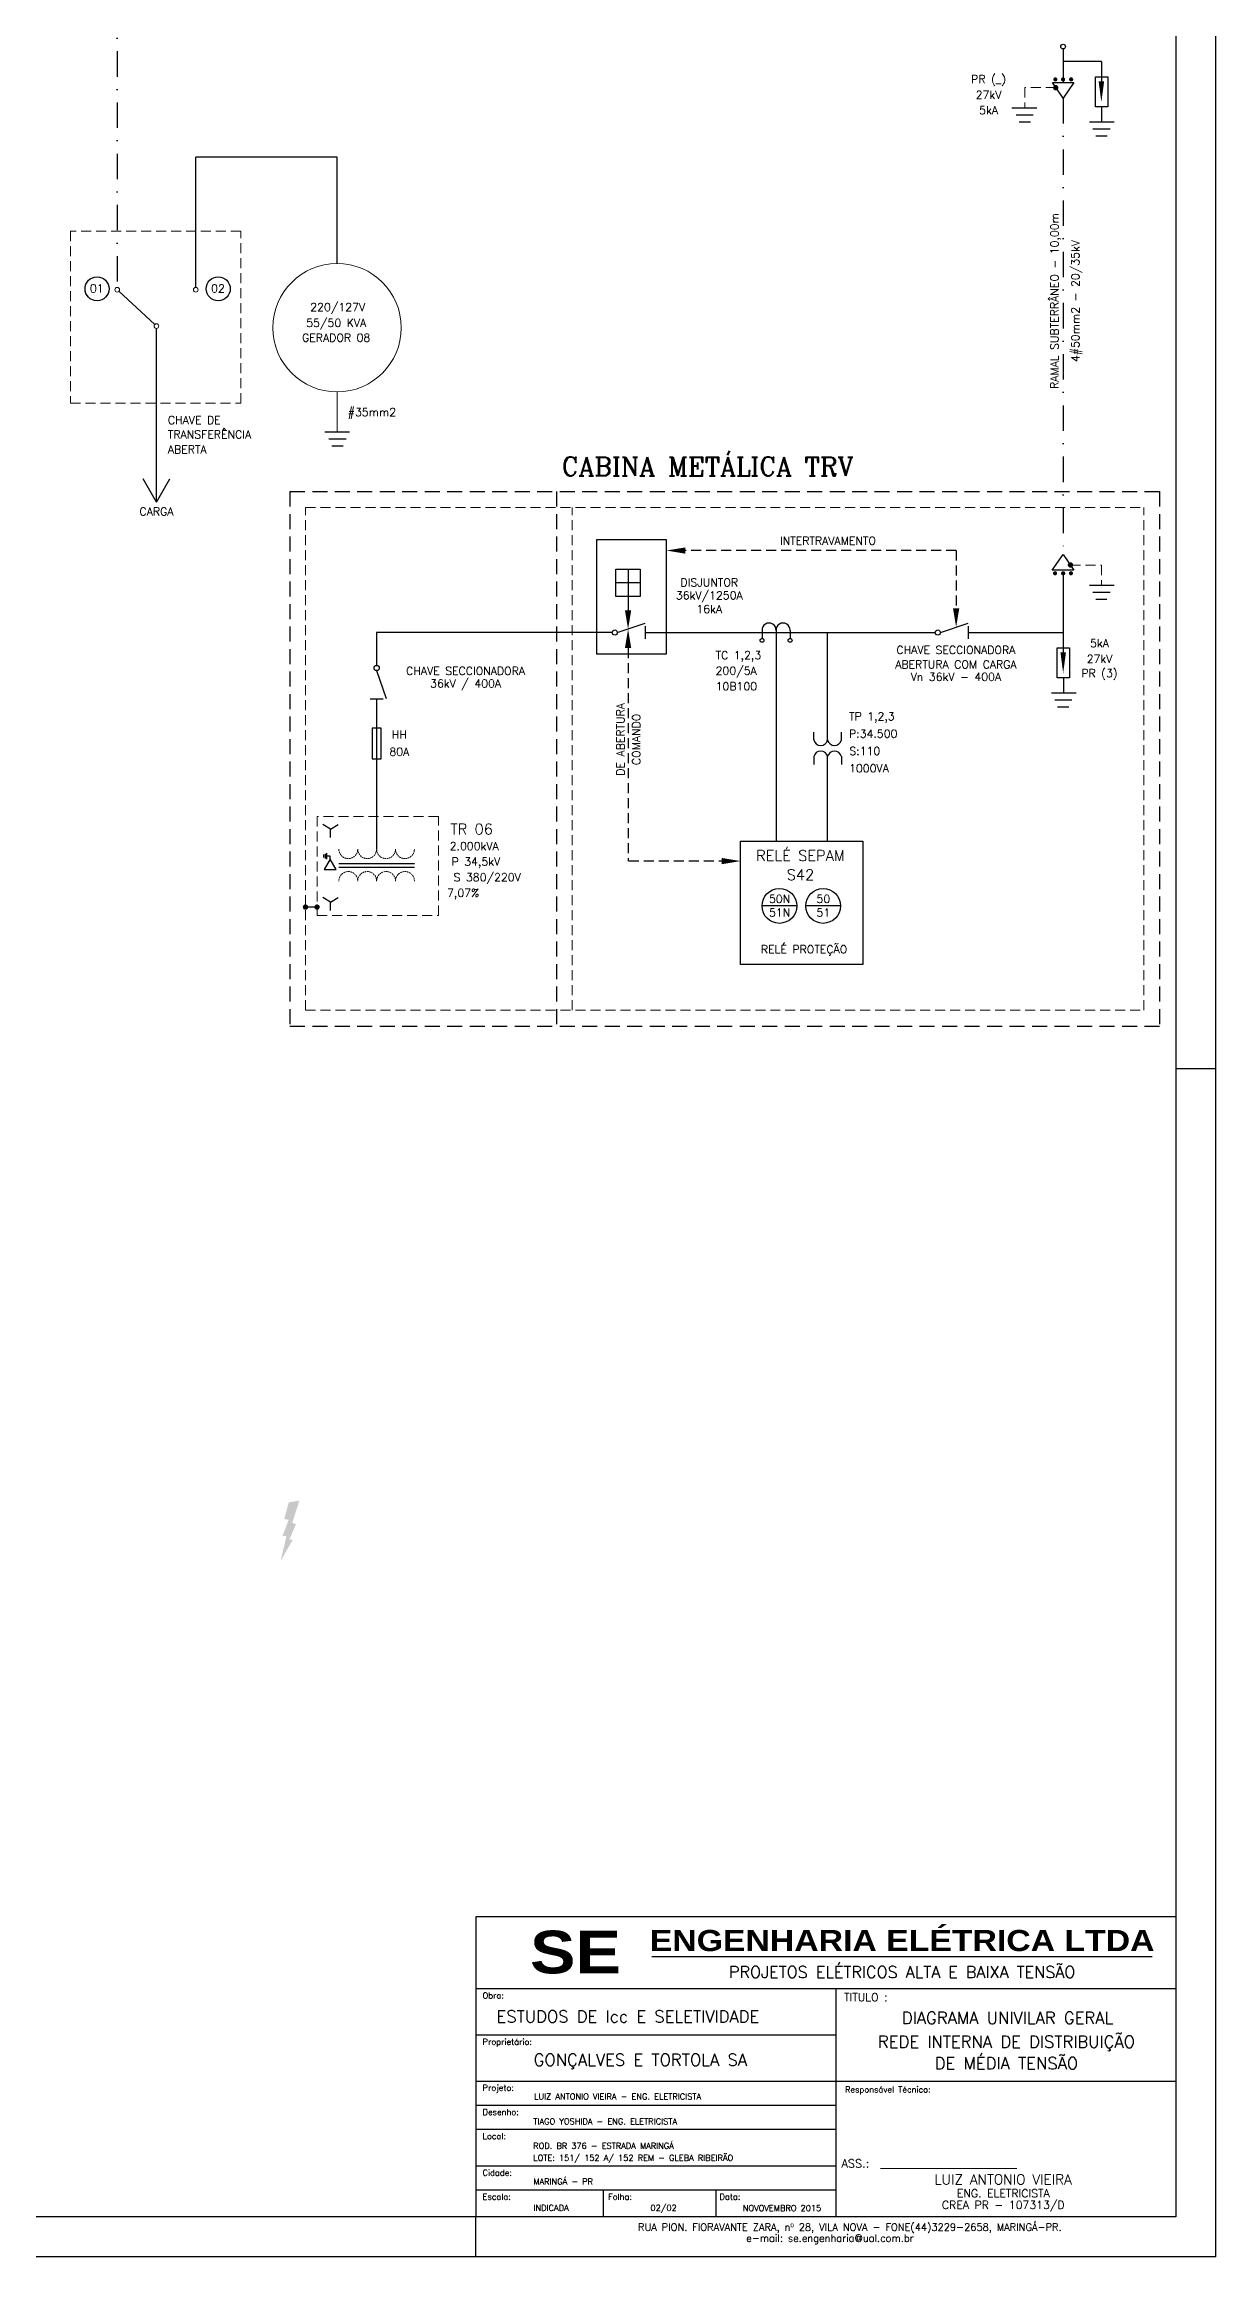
# Model space of a CAD drawing. Header units: millimetres. Extents: x 997 to 4249, y 599 to 1440.
# Drawn here: x 3153 to 3446, y 599 to 1152 of the extents above; entities that cross this region are included whole.
import ezdxf
from ezdxf.enums import TextEntityAlignment as Align

# ---------------------------------------------------------------- set-up
doc = ezdxf.new("R2010")
doc.units = ezdxf.units.MM
doc.linetypes.add('DASHDOT', pattern=[25.4, 12.7, -6.35, 0, -6.35])
doc.linetypes.add('HIDDEN', pattern=[0.375, 0.25, -0.125])
for name, color, linetype in [('AT', 5, 'Continuous'), ('BT', 5, 'Continuous'), ('CARIMBO', 8, 'Continuous'), ('LUMINARIA', 1, 'Continuous')]:
    doc.layers.add(name, color=color, linetype=linetype)
doc.styles.add('ROMANC', font='romanc', dxfattribs={"height": 0.3})
doc.styles.add('ROMANS', font='ROMANS.SHX')
doc.styles.add('style1', font='', dxfattribs={"height": 0.3})
doc.styles.get('style1').set_extended_font_data('Arial Black')

msp = doc.modelspace()

# ---------------------------------------------------------------- hatches: boundary and pattern name
at = {"extrusion": (-0.166692, 0.311007, 0.935675)}
msp.add_hatch(color=256, dxfattribs=at).paths.add_polyline_path([(-3203.59, 886.66), (-3203, 885.78), (-3207.16, 881.52), (-3204.6, 880.58), (-3201.64, 883.93), (-3202.54, 884.66), (-3199.28, 887.68), (-3200.11, 888.25), (-3195.85, 893.39), (-3201.05, 889.9), (-3200.37, 889.38)])

# ---------------------------------------------------------------- linework, layer by layer
at = {"color": 5, "ltscale": 100}
for p, q in [((3222.71, 1055.24, -10333.77), (3228.89, 1055.24, -10333.77)), ((3223.75, 1053.48, -10333.77), (3228.05, 1053.48, -10333.77)), ((3224.53, 1051.73, -10333.77), (3227.33, 1051.73, -10333.77))]:
    msp.add_line(p, q, dxfattribs=at)
at = {"linetype": 'HIDDEN', "ltscale": 15}
for p, q in [((3213.99, 1040.32), (3431.45, 1040.32)), ((3213.99, 1040.32, 575.24), (3213.99, 906.7, 575.24)), ((3280.64, 1040.32, 575.24), (3280.64, 906.7, 575.24)), ((3431.45, 1040.32, 575.24), (3431.45, 906.7, 575.24)), ((3213.99, 906.7, 574.16), (3431.45, 906.7, 574.16))]:
    msp.add_line(p, q, dxfattribs=at)
at = {"linetype": 'HIDDEN', "ltscale": 10}
for p, q in [((3380.61, 1025.57, -529.82), (3312.92, 1025.58, -528.56)), ((3380.61, 1025.57, -528.78), (3380.61, 1010.98, -528.78)), ((3298.58, 1001.19, -528.78), (3298.58, 947.95, -528.78)), ((3323.77, 947.95, -529.58), (3298.58, 947.95, -528.78))]:
    msp.add_line(p, q, dxfattribs=at)
for p, q in [((3298.57, 1020.9, -528.78), (3298.57, 1014.09, -528.78)), ((3301.6, 1017.53, -528.78), (3295.54, 1017.53, -528.78)), ((3222.49, 948.82, 97.98), (3222.49, 949.56, 97.98)), ((3222.87, 948.62, 97.98), (3222.87, 949.75, 97.98)), ((3223.24, 948.41, 97.98), (3223.24, 949.97, 97.98)), ((3224.07, 949.19, 97.98), (3223.24, 949.19, 97.98)), ((3224.07, 948.42, 97.98), (3224.07, 949.19, 97.98)), ((3226.25, 947.37, -528.78), (3245.13, 947.37, -528.78)), ((3226.25, 946.4, -528.78), (3245.13, 946.4, -528.78)), ((3304.54, 674.13), (3429.67, 674.13)), ((3350.54, 666.09), (3350.54, 609.09)), ((3260.54, 654.53), (3350.54, 654.53)), ((3260.54, 642.97), (3346.5, 642.97)), ((3260.54, 642.97), (3350.54, 642.97)), ((3350.54, 642.97), (3435.54, 642.97)), ((3260.54, 636.97), (3350.54, 636.97)), ((3260.54, 630.97), (3350.54, 630.97)), ((3260.54, 621.8), (3350.54, 621.8)), ((3260.54, 615.8), (3350.54, 615.8)), ((3292.37, 615.8), (3292.37, 609.09)), ((3320.54, 615.8), (3320.54, 609.09)), ((3260.54, 599.09), (3260.54, 609.09))]:
    msp.add_line(p, q)
at = {"lineweight": 13, "ltscale": 0.5, "const_width": 0.52}
for points, elevation in [([(3405.43, 1143.08, 1), (3405.43, 1143.6, 1)], -220.42), ([(3407.36, 1143.08, 1), (3407.36, 1143.6, 1)], -94.24), ([(3409.38, 1143.08, 1), (3409.38, 1143.6, 1)], -220.42), ([(3405.36, 1020.15, 1), (3405.36, 1019.63, 1)], -177.71), ([(3407.38, 1020.15, 1), (3407.38, 1019.63, 1)], -51.52), ([(3409.32, 1020.15, 1), (3409.32, 1019.63, 1)], -177.71)]:
    msp.add_lwpolyline(points, format="xyb", close=True, dxfattribs=dict(at, elevation=elevation))
at = {"linetype": 'HIDDEN', "lineweight": 13, "ltscale": 10}
for points, elevation in [([(3159.13, 1062.44), (3201.77, 1062.44), (3201.77, 1105.45), (3159.13, 1105.45)], -9745.35), ([(3220.82, 934.32), (3251.18, 934.32), (3251.18, 959.09), (3220.82, 959.09)], 227.83)]:
    msp.add_lwpolyline(points, close=True, dxfattribs=dict(at, elevation=elevation))
at = {"elevation": -528.78}
msp.add_lwpolyline([(3301.6, 1020.9), (3301.6, 1014.09), (3295.54, 1014.09), (3295.54, 1020.9)], close=True, dxfattribs=at)
for centre in [(3295.24, 1005.07, -528.46), (3376.02, 1005.07, -528.78), (3235.7, 996.21, -528.78)]:
    msp.add_circle(centre, 0.648)
at = {"linetype": 'HIDDEN', "lineweight": 13, "ltscale": 1.5}
for centre, start, end in [((3228.61, 950.93, -528.78), 179.9989, 0.0011), ((3233.33, 950.93, -528.78), 179.9989, 0.0011), ((3238.06, 950.93, -528.78), 179.9989, 0.0011), ((3242.78, 950.93, -528.78), 179.9989, 0.0011), ((3228.61, 942.97, -528.78), 359.9989, 180.0011), ((3233.33, 942.97, -528.78), 359.9989, 180.0011), ((3238.06, 942.97, -528.78), 359.9989, 180.0011), ((3242.78, 942.97, -528.78), 359.9989, 180.0011)]:
    msp.add_arc(centre, 2.36, start, end, dxfattribs=at)
at = {"layer": 'AT', "color": 2, "linetype": 'HIDDEN', "lineweight": 13, "ltscale": 10}
for p, q in [((3405.52, 1141.3, 200.18), (3397.78, 1141.3, 200.18)), ((3397.78, 1141.3, 448.44), (3397.78, 1136.24, 448.44)), ((3217.9, 910.71, 575.24), (3217.9, 1036.32, 575.24)), ((3217.9, 1036.32), (3427.53, 1036.32)), ((3284.56, 910.71, 575.24), (3284.56, 1036.32, 575.24)), ((3427.53, 910.71, 575.24), (3427.53, 1036.32, 575.24)), ((3409.2, 1021.94, 242.9), (3416.94, 1021.94, 242.9)), ((3416.94, 1021.94, 491.16), (3416.94, 1016.88, 491.16)), ((3217.9, 910.71, 574.16), (3427.53, 910.71, 574.16))]:
    msp.add_line(p, q, dxfattribs=at)
at = {"layer": 'AT', "lineweight": 13, "ltscale": 10}
msp.add_line((3225.8, 1055.24, -10333.77), (3225.8, 1065.22, -10333.77), dxfattribs=at)
at = {"layer": 'AT', "color": 7, "lineweight": 13, "ltscale": 800}
for points in [[(3308.18, 1025.58, -528.56), (3312.92, 1026.36, -528.56), (3312.92, 1024.79, -528.56)], [(3298.58, 1005.92, -528.78), (3297.79, 1010.65, -528.78), (3299.36, 1010.65, -528.78)], [(3380.61, 1006.42, -528.78), (3379.83, 1011.16, -528.78), (3381.4, 1011.16, -528.78)], [(3298.58, 1005.92, -528.78), (3297.79, 1001.19, -528.78), (3299.36, 1001.19, -528.78)], [(3326.69, 947.95, -529.14), (3321.96, 948.74, -529.14), (3321.96, 947.17, -529.14)]]:
    msp.add_solid(points, dxfattribs=at)
at = {"layer": 'BT', "linetype": 'DASHDOT', "ltscale": 0.5}
msp.add_line((3170.81, 1163.17, -9745.35), (3170.81, 1091.37, -9745.35), dxfattribs=at)
at = {"layer": 'BT', "color": 2}
for p, q in [((3407.37, 1150.96, -220.42), (3407.37, 1142.56, -220.42)), ((3416.93, 1147.8, -220.42), (3407.37, 1147.8, -220.42)), ((3416.93, 1147.8, -220.42), (3416.93, 1142.64, -98.35)), ((3404.69, 1142.56, 326.37), (3410.08, 1142.56, 326.37)), ((3407.37, 1138.66, -220.42), (3404.69, 1142.56, 326.37)), ((3410.08, 1142.56, 326.37), (3407.37, 1138.66, -220.42)), ((3394.58, 1136.24, 448.44), (3400.77, 1136.24, 448.44)), ((3395.62, 1134.48, 448.44), (3399.92, 1134.48, 448.44)), ((3416.98, 1136.49, 322.26), (3416.98, 1132.69, 322.26)), ((3396.41, 1132.72, 448.44), (3399.21, 1132.72, 448.44)), ((3420.17, 1132.69, 322.26), (3413.99, 1132.69, 322.26)), ((3419.13, 1130.93, 322.26), (3414.83, 1130.93, 322.26)), ((3418.35, 1129.17, 322.26), (3415.55, 1129.17, 322.26)), ((3404.67, 1020.68, 369.08), (3407.37, 1024.57, -177.71)), ((3407.37, 1024.57, -177.71), (3410.05, 1020.68, 369.08)), ((3410.05, 1020.68, 369.08), (3404.67, 1020.68, 369.08)), ((3407.38, 1019.63, -51.52), (3407.38, 1005.07, -51.52)), ((3420.14, 1016.88, 491.16), (3413.95, 1016.88, 491.16)), ((3419.1, 1015.12, 491.16), (3414.8, 1015.12, 491.16)), ((3418.31, 1013.36, 491.16), (3415.51, 1013.36, 491.16)), ((3295.88, 1005.07, -528.46), (3302.83, 1007.43, -528.78)), ((3302.93, 1003.47, -528.78), (3302.93, 1006.67, -528.78)), ((3376.67, 1005.07, -528.78), (3383.62, 1007.43, -529.1)), ((3383.71, 1003.47, -529.1), (3383.71, 1006.67, -529.1)), ((3294.6, 1005.07, -528.78), (3235.7, 1005.07, -528.78)), ((3235.7, 1005.07, -528.78), (3235.7, 996.86, -528.78)), ((3302.93, 1005.07, -528.78), (3375.39, 1005.07, -528.78)), ((3332.08, 1005.57, -530.39), (3332.08, 1003.6, -530.39)), ((3335.59, 1005.57, -530.39), (3335.59, 952.91, -530.39)), ((3339.09, 1005.57, -530.39), (3339.09, 1003.6, -530.39)), ((3348.47, 978.23, -590.95), (3348.47, 1005.07, 614.65)), ((3383.71, 1005.07, -528.78), (3407.38, 1005.07, -528.78)), ((3407.38, 1005.07, -528.78), (3407.38, 999.91, -406.71)), ((3235.7, 995.57, -528.78), (3238.06, 988.62, -529.1)), ((3410.63, 989.95, 13.9), (3404.44, 989.95, 13.9)), ((3407.43, 993.75, 13.9), (3407.43, 989.95, 13.9)), ((3234.1, 988.52, -529.1), (3237.3, 988.52, -529.1)), ((3235.7, 988.52, -528.78), (3235.7, 950.93, -528.78)), ((3409.58, 988.19, 13.9), (3405.28, 988.19, 13.9)), ((3408.8, 986.44, 13.9), (3406, 986.44, 13.9)), ((3345, 978.22, -529.86), (3345, 980.2, -529.86)), ((3351.93, 978.22, -529.86), (3351.93, 980.2, -529.86)), ((3345, 974.07, -529.86), (3345, 972.1, -529.86)), ((3348.47, 978.22, 556.26), (3348.47, 978.22, 556.26)), ((3348.47, 978.22, -529.86), (3348.47, 978.22, -529.86)), ((3348.47, 952.91, 556.26), (3348.47, 974.08, 556.26)), ((3348.47, 974.07, 556.26), (3348.47, 974.08, 556.26)), ((3351.93, 974.07, -529.86), (3351.93, 972.1, -529.86)), ((3224.15, 955.92, 97.98), (3222.26, 957.11, 97.98)), ((3224.15, 955.92, 97.98), (3226.04, 957.11, 97.98)), ((3224.15, 953.84, 97.98), (3224.15, 955.92, 97.98)), ((3220.7, 936.45, 677.36), (3217.9, 936.45, 677.36)), ((3224.15, 937.71, 97.98), (3222.26, 938.89, 97.98)), ((3224.15, 937.71, 97.98), (3226.04, 938.89, 97.98)), ((3224.15, 935.62, 97.98), (3224.15, 937.71, 97.98)), ((3340.77, 936.74, -529.14), (3332.07, 936.74, -529.14)), ((3351.72, 936.74, -529.14), (3343.01, 936.74, -529.14))]:
    msp.add_line(p, q, dxfattribs=at)
at = {"layer": 'BT', "color": 2, "linetype": 'DASHDOT', "ltscale": 0.5}
msp.add_line((3407.37, 1138.66, -220.42), (3407.37, 1024.57, -177.71), dxfattribs=at)
at = {"layer": 'BT'}
for p, q in [((3190.45, 1091.37, -9745.35), (3190.45, 1123.92, -9745.35)), ((3225.8, 1123.92, -9745.35), (3190.45, 1123.92, -9745.35)), ((3225.8, 1097.32, -10333.77), (3225.8, 1123.92, -10333.77)), ((3180.2, 1082.1, -9745.35), (3171.24, 1090.39, -9745.35)), ((3180.63, 1037.81, -9745.35), (3180.63, 1081.12, -9745.35)), ((3180.63, 1037.71, -9745.35), (3177.29, 1043.48, -9745.35)), ((3180.63, 1037.71, -9745.35), (3183.96, 1043.48, -9745.35))]:
    msp.add_line(p, q, dxfattribs=at)
at = {"layer": 'BT', "color": 2, "const_width": 0.667}
for points, elevation in [([(3405.52, 1140.93, -1), (3405.52, 1141.6, -1)], 200.18), ([(3409.2, 1022.31, -1), (3409.2, 1021.64, -1)], 242.9), ([(3217.9, 936.12, 1), (3217.9, 936.79, 1)], 677.36), ([(3220.79, 936.12, 1), (3220.79, 936.79, 1)], 102.13)]:
    msp.add_lwpolyline(points, format="xyb", close=True, dxfattribs=dict(at, elevation=elevation))
at = {"layer": 'BT', "color": 2}
for points, elevation in [([(3415.43, 1144), (3418.52, 1144), (3418.52, 1136.49), (3415.43, 1136.49)], 322.26), ([(3308.18, 1028.28), (3290.66, 1028.28), (3290.66, 999.76), (3308.18, 999.76)], -108.18), ([(3405.88, 1001.27), (3408.97, 1001.27), (3408.97, 993.75), (3405.88, 993.75)], 13.9), ([(3236.79, 981.21), (3234.61, 981.21), (3234.61, 973.5), (3236.79, 973.5)], 575.24), ([(3326.69, 952.91), (3357.26, 952.91), (3357.26, 922.12), (3326.69, 922.12)], -530.39), ([(3224.07, 948.42), (3222.56, 945.81), (3225.58, 945.81)], 97.98)]:
    msp.add_lwpolyline(points, close=True, dxfattribs=dict(at, elevation=elevation))
for points, elevation in [([(3416.93, 1137.64, 0, 1.39, 0), (3416.94, 1142.88, 1.39, 1.39, 0)], -98.35), ([(3407.38, 994.91, 0, 1.39, 0), (3407.39, 1000.15, 1.39, 1.39, 0)], -406.71)]:
    msp.add_lwpolyline(points, format="xyseb", dxfattribs=dict(at, elevation=elevation))
for centre, radius in [((3407.37, 1151.54, -220.42), 0.584), ((3332.08, 1003.12, -530.39), 0.48), ((3339.09, 1003.12, -530.39), 0.48), ((3336.42, 936.74, -529.14), 4.35), ((3347.36, 936.74, -529.14), 4.35)]:
    msp.add_circle(centre, radius, dxfattribs=at)
at = {"layer": 'BT', "lineweight": 13, "ltscale": 0.5}
for centre, radius in [((3225.8, 1081.27, -10333.77), 16.05), ((3170.81, 1090.78, -9745.35), 0.584), ((3190.45, 1090.78, -9745.35), 0.584), ((3180.63, 1081.7, -9745.35), 0.584)]:
    msp.add_circle(centre, radius, dxfattribs=at)
at = {"layer": 'BT'}
for centre in [(3165.77, 1091.01), (3196.09, 1091.01)]:
    msp.add_circle(centre, 3, dxfattribs=at)
at = {"layer": 'BT', "color": 2}
for centre, radius, start, end in [((3333.84, 1005.69, -530.39), 1.76, 356.026, 183.974), ((3337.34, 1005.7, -530.39), 1.75, 355.7693, 184.2307), ((3346.74, 978.61, -529.86), 1.77, 192.4167, 347.5836), ((3346.74, 973.69, -529.86), 1.77, 12.4164, 167.5833), ((3350.2, 978.61, -529.86), 1.77, 192.4164, 347.5833), ((3350.2, 973.69, -529.86), 1.77, 12.4167, 167.5836)]:
    msp.add_arc(centre, radius, start, end, dxfattribs=at)
at = {"layer": 'CARIMBO', "color": 7}
for p, q in [((3445.54, 599.09), (3445.54, 1440.09)), ((3435.54, 896.09), (3445.54, 896.09)), ((3445.54, 599.09), (2256.54, 599.09))]:
    msp.add_line(p, q, dxfattribs=at)
at = {"layer": 'CARIMBO'}
for p, q in [((3435.54, 1430.09), (3435.54, 609.09)), ((3435.54, 666.09), (3260.54, 666.09)), ((3435.54, 609.09), (2281.54, 609.09))]:
    msp.add_line(p, q, dxfattribs=at)
msp.add_lwpolyline([(3435.54, 684.09), (3260.54, 684.09), (3260.54, 609.09)], dxfattribs=at)
at = {"layer": 'LUMINARIA', "color": 7}
msp.add_line((3298.57, 1014.09, -528.78), (3298.57, 1010.65, -528.78), dxfattribs=at)

# ---------------------------------------------------------------- texts
for s, height, style, p in [('PR (_)', 2, 'ROMANS', (3388.73, 1142.4, 420.24)), ('27kV', 2, 'ROMANS', (3388.73, 1138.51, 420.24)), ('220/127V', 2, 'ROMANS', (3225.95, 1085.42, -10754.38)), ('GERADOR 08', 2, 'ROMANS', (3225.58, 1077.78, -10754.38)), ('55/50 KVA', 2, 'ROMANS', (3225.58, 1081.48, -10754.38)), ('#35mm2', 2, 'ROMANS', (3234.52, 1059.17, -11135.18)), ('CARGA', 2, 'ROMANS', (3180.63, 1034.34, -9745.35)), ('INTERTRAVAMENTO', 2, 'ROMANS', (3348.56, 1027.03, -949.39)), ('DISJUNTOR', 2, 'ROMANS', (3318.88, 1016.61, -528.78)), ('36kV/1250A', 2, 'ROMANS', (3318.88, 1013.37, -528.78)), ('16kA', 2, 'ROMANS', (3318.88, 1009.94, -528.78)), ('CHAVE SECCIONADORA', 2, 'ROMANS', (3380.56, 999.72, -949.39)), ('CHAVE SECCIONADORA', 2, 'ROMANS', (3257.94, 994.48, 97.98)), ('ABERTURA COM CARGA', 2, 'ROMANS', (3380.56, 996.1, -949.39)), ('PR (3)', 2, 'ROMANS', (3416.47, 993.91, 111.88)), ('27kV', 2, 'ROMANS', (3416.47, 997.51, 111.88)), ('36kV / 400A', 2, 'ROMANS', (3257.94, 991.34, 97.98)), ('Vn 36kV - 400A', 2, 'ROMANS', (3380.56, 993.01, -949.39)), ('RELÉ PROTEÇÃO', 2, 'ROMANS', (3342.58, 924.9, 272.36)), ('ENGENHARIA ELÉTRICA LTDA', 5.2829, 'style1', (3367.11, 675.49)), ('PROJETOS ELÉTRICOS ALTA E BAIXA TENSÃO', 2.9289, 'ROMANS', (3367.11, 668.79)), ('RUA PION. FIORAVANTE ZARA, nº 28, VILA NOVA - FONE(44)3229-2658, MARINGÁ-PR.', 1.8, 'ROMANS', (3354.02, 605.59)), ('e-mail: se.engenharia@uol.com.br', 1.8, 'ROMANS', (3349.07, 602.84))]:
    msp.add_text(s, height=height, dxfattribs=dict(style=style)).set_placement(p, align=Align.CENTER)
at = {"color": 7, "style": 'ROMANS'}
for p in [(3388.73, 1134.63, 420.24), (3416.47, 1001.4, 111.88)]:
    msp.add_text('5kA', height=2, dxfattribs=at).set_placement(p, align=Align.CENTER)
at = {"color": 0, "style": 'ROMANS'}
for s, p in [('RAMAL SUBTERRÂNEO - 10,00m', (3406.21, 1087.94, 1800.36)), ('4#50mm2 - 20/35kV', (3411.43, 1087.94, 1800.36))]:
    msp.add_text(s, height=2, rotation=90, dxfattribs=at).set_placement(p, align=Align.CENTER)
at = {"color": 5}
for s, height, style, p in [('01', 2, 'ROMANS', (3163.98, 1090.09, -9745.35)), ('02', 2, 'ROMANS', (3194.3, 1090.09, -9745.35)), ('CHAVE DE', 2, 'ROMANS', (3183.49, 1057.18, -9745.35)), ('TRANSFERÊNCIA', 2, 'ROMANS', (3183.49, 1053.6, -9745.35)), ('ABERTA', 2, 'ROMANS', (3183.49, 1049.83, -9745.35)), ('ESTUDOS DE Icc E SELETIVIDADE', 3, 'ROMANC', (3265.68, 657.65)), ('GONÇALVES E TORTOLA SA', 3, 'ROMANC', (3274.96, 646.82)), ('LUIZ ANTONIO VIEIRA - ENG. ELETRICISTA', 1.4999, 'ROMANC', (3275.06, 638.38)), ('TIAGO YOSHIDA - ENG. ELETRICISTA', 1.5, 'ROMANC', (3274.89, 632.17)), ('ROD. BR 376 - ESTRADA MARINGÁ', 1.5, 'ROMANC', (3274.87, 626.07)), ('LOTE: 151/ 152 A/ 152 REM - GLEBA RIBEIRÃO', 1.5, 'ROMANC', (3274.87, 623.07)), ('MARINGÁ - PR', 1.5, 'ROMANC', (3274.89, 617.15)), ('INDICADA', 1.5, 'ROMANC', (3274.91, 610.56)), ('02/02', 1.5, 'ROMANC', (3304.18, 610.56)), ('NOVOVEMBRO 2015', 1.4999, 'ROMANC', (3327.25, 610.49))]:
    msp.add_text(s, height=height, dxfattribs=dict(at, style=style)).set_placement(p)
for s, height, style, p in [('TC 1,2,3', 2, 'ROMANS', (3320.46, 998.41, -1195.37)), ('200/5A', 2, 'ROMANS', (3320.46, 994.53, -1195.37)), ('10B100', 2, 'ROMANS', (3320.46, 990.64, -1195.37)), ('TP 1,2,3', 2, 'ROMANS', (3353.84, 983.13, 272.36)), ('P:34.500', 2, 'ROMANS', (3353.84, 978.8, 272.36)), ('S:110', 2, 'ROMANS', (3353.93, 974.47, 272.36)), ('1000VA', 2, 'ROMANS', (3353.84, 970.14, 272.36)), ('SE', 10.665, 'style1', (3274.05, 669.92)), ('Obra:', 1.5, 'ROMANS', (3262.19, 663.63)), ('TITULO :', 2, 'ROMANS', (3352.58, 662.96)), ('Proprietário:', 1.5, 'ROMANS', (3262.19, 652.07)), ('Projeto:', 1.5, 'ROMANS', (3262.19, 640.59)), ('Responsável Técnico:', 1.5, 'ROMANS', (3352.83, 640.15)), ('Desenho:', 1.5, 'ROMANS', (3262.19, 634.51)), ('Local:', 1.5, 'ROMANS', (3262.19, 628.51)), ('Cidade:', 1.5, 'ROMANS', (3262.19, 619.35)), ('ASS.:  ________________________', 2.07, 'ROMANS', (3351.95, 621.38)), ('Escala:', 1.5, 'ROMANS', (3262.19, 613.35)), ('Folha:', 1.5, 'ROMANS', (3293.57, 613.35)), ('Data:', 1.5, 'ROMANS', (3321.45, 613.35))]:
    msp.add_text(s, height=height, dxfattribs=dict(style=style)).set_placement(p)
at = {"style": 'ROMANS'}
for s, p in [('DE ABERTURA', (3297.68, 978.38, -948.5)), ('COMANDO', (3301.63, 978.38, -948.5))]:
    msp.add_text(s, height=2, rotation=90, dxfattribs=at).set_placement(p, align=Align.CENTER)
for s, height, p in [('TR 06', 2.667, (3264.76, 954.61, -1157.27)), ('2.000kVA', 2, (3266.22, 950.71, -1157.27)), ('P 34,5kV', 2, (3266.6, 946.81, -1157.27)), ('7,07%%%', 2, (3261.36, 939.01, -1157.27)), ('S 380/220V', 2, (3271.74, 942.91, -1157.27))]:
    msp.add_text(s, height=height, dxfattribs=at).set_placement(p, align=Align.RIGHT)
for s, p in [('50N', (3336.47, 938.51, -1330.55)), ('51N', (3336.47, 935.09, -1330.55)), ('50', (3347.41, 938.51, -1330.55)), ('51', (3347.41, 935.09, -1330.55))]:
    msp.add_text(s, height=2, dxfattribs=at).set_placement(p, align=Align.MIDDLE)
at = {"color": 5, "style": 'ROMANC'}
for s, height, p in [('DIAGRAMA UNIVILAR GERAL', 3, (3393.47, 657.28)), ('REDE INTERNA DE DISTRIBUIÇÃO', 3, (3393.2, 651.35)), ('DE MÉDIA TENSÃO', 3, (3393.2, 645.94)), ('LUIZ ANTONIO VIEIRA', 2.5, (3392.35, 617.16)), ('ENG. ELETRICISTA', 2, (3392.41, 613.95)), ('CREA PR - 107313/D', 2, (3392.41, 611.04))]:
    msp.add_text(s, height=height, dxfattribs=at).set_placement(p, align=Align.CENTER)
at = {"layer": 'BT', "color": 2}
for s, height, style, p in [('CABINA METÁLICA TRV', 4.6667, 'ROMANC', (3318.45, 1044.27, 154.63)), ('HH', 2, 'ROMANS', (3241.37, 978.56, 97.98)), ('80A', 2, 'ROMANS', (3241.37, 974.29, 97.98)), ('RELÉ SEPAM', 2.667, 'ROMANS', (3341.69, 947.99, -530.39)), ('S42', 2.667, 'ROMANS', (3341.69, 943.19, -529.14))]:
    msp.add_text(s, height=height, dxfattribs=dict(at, style=style)).set_placement(p, align=Align.CENTER)

doc.saveas('drawing.dxf')
